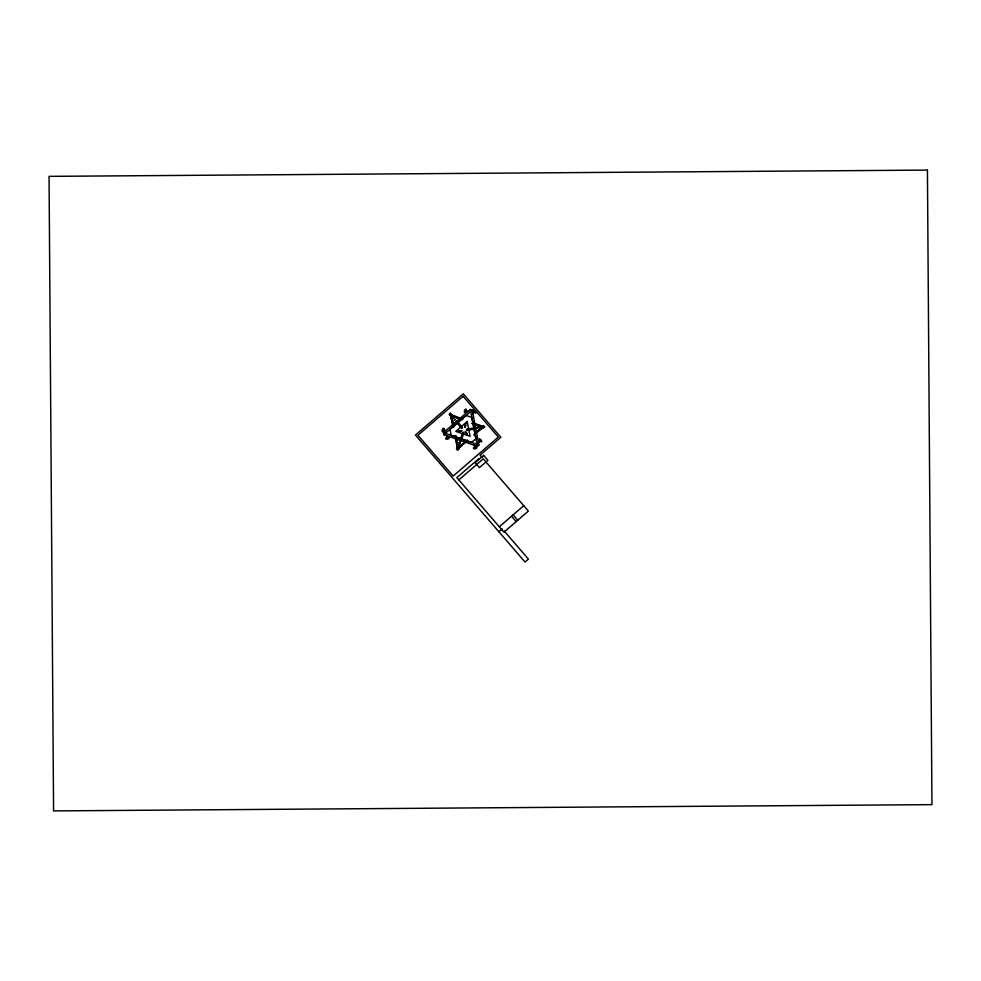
<?xml version="1.0" encoding="UTF-8"?>
<svg xmlns="http://www.w3.org/2000/svg" width="981" height="981" viewBox="0 0 981 981"><rect width="100%" height="100%" fill="white"/><g stroke="black" fill="none" stroke-linecap="round" stroke-linejoin="round"><path stroke-width="1.47" d="M480.567 427.765L480.494 426.735M480.678 427.753L480.886 427.655M466.306 441.634L457.526 449.237L464.982 442.296M457.82 449.31L455.454 436.018M474.24 434.068L482.272 427.054L472.315 423.449L482.161 427.25L474.792 433.958M467.41 439.966L458.115 447.839L467.177 440.53M452.069 417.109L452.854 416.435M468.992 429.408L468.354 428.979M468.844 429.494L468.746 429.899M456.153 421.266L456.288 421.168M458.409 447.692L455.883 435.981M459.231 446.441L458.25 446.11L458.85 446.245M453.161 427.422L450.279 414.24L462.774 419.157M459.255 442.823L460.224 443.044M459.243 442.713L459.93 442.738M476.987 428.072L476.938 427.544M457.256 449.09L458.139 449.028L457.305 449.323M458.789 444.54L459.672 444.491L458.838 444.651M458.63 447.716L457.747 447.777L458.581 447.606M459.942 441.082L460.653 441.56L460.089 440.91M475.233 428.133C475.687 428.145 475.147 428.734 475.393 427.924M474.154 445.264L475.086 447.594L474.706 445.46M450.917 415.564L451.8 415.515L450.966 415.674M461.904 427.483L461.193 426.993L461.744 427.642M467.299 429.506L468.109 429.568M479.28 427.79L478.581 427.299L479.194 427.863M481.941 427.054L472.302 423.387M462.603 419.598L451.309 415.417L461.07 419.414L451.235 415.785L453.713 425.766M451.505 415.711L453.565 425.828M450.353 414.546L453.602 427.324L451.468 415.466M465.19 427.152L465.068 426.551M465.399 425.582L465.117 426.22M465.068 427.422L465.276 426.735M466.233 423.216L466.134 423.608M465.117 426.061L465.46 425.411M462.995 433.406L462.492 433.982M465.166 425.877L465.57 424.896L465.276 426.306M465.362 425.975L465.668 424.969L465.239 426.122M443.829 434.681L472.278 410.132L478.924 445.031L477.379 446.367L443.829 434.681L443.437 432.67L470.34 409.457L472.278 410.132M460.432 439.218L462.885 432.167L464.001 432.547L461.548 439.598M477.379 446.367L470.34 409.457M457.526 449.151L455.049 436.091M455 419.733L454.399 420.04L455.184 419.353M450.021 414.056L450.684 414.632L449.972 414.154M453.43 417.832L453.921 418.568L453.357 417.918M461.144 427.103L461.769 427.667M472.989 413.847L474.546 411.861L472.879 413.259M478.495 442.676L480.052 440.69L478.385 442.088M482.26 426.686L483.608 425.521L484.773 426.87L483.425 428.035C480.408 424.675 482.726 428.955 482.125 426.612M478.593 458.85L456.852 477.612L503.94 532.156L528.367 511.076L483.265 458.826L458.838 479.905M499.292 526.785L523.731 505.693M498.924 531.788L502.321 528.869M474.669 433.884L483.449 426.612M473.823 435.11L483.707 426.931M461.634 430.61L460.592 430.696M461.082 430.818L460.653 431.015M459.844 430.904L459.157 431.015L460.064 430.99M458.47 430.966L460.04 430.757M459.586 430.917L458.924 431.137M459.108 431.162L461.659 430.684M474.436 427.802L466.429 429.335L466.649 430.487L474.657 428.967M478.924 445.031L443.437 432.67M460.199 430.647L460.248 430.831M482.051 427.262L472.241 423.62M468.084 411.382L465.595 411.027L467.63 411.799M445.865 430.561L443.375 430.205L445.411 430.941M459.255 443.044L459.991 443.289M458.372 445.914L459.243 446.208M472.474 422.737L483.658 426.576M483.51 426.993L472.388 423.203M465.35 431.677L466.073 432.474M465.264 431.738L466.367 432.842M466.073 432.486L467.263 433.97L466.784 433.32M465.852 432.646L466.637 433.197M466.478 433.234L466.772 433.798M451.162 415.686L453.357 427.348M457.661 421.953L462.541 427.606L461.646 428.378L456.766 422.737M482.1 457.465L480.101 455.147L500.825 437.268L463.29 393.786L415.454 435.074L525.031 562.039L528.428 559.109L504.246 531.101M513.137 514.829L517.784 520.212M511.53 516.227L516.165 521.598M474.179 445.251L474.804 447.201M446.429 435.601L447.373 437.943L446.993 435.797M455.258 436.104L458.066 447.802L455.773 436.018M480.212 426.919L480.347 427.679M477.269 427.532L477.44 428.427M476.84 427.606L476.999 428.513M473.872 428.059L474.007 428.82M468.795 428.905L468.955 429.801M443.976 428.574L442.897 431.64L442.198 431.395A2.943 2.943 0 0 1 443.277 428.329L443.976 428.574M466.196 409.396L465.117 412.461L464.418 412.228A2.943 2.943 0 0 1 465.497 409.151L466.196 409.396M463.106 396.287L417.955 435.257L453.173 476.055L498.323 437.085L463.106 396.287M450.438 413.185L449.102 414.338L450.254 415.686L451.603 414.522L450.438 413.185M466.085 415.466L449.997 429.359L451.137 435.343L471.554 442.456L475.908 438.703L471.861 417.489L466.085 415.466M474.093 410.254L473.541 410.732L475.662 413.197L476.226 412.719A2.943 2.943 0 0 0 474.093 410.254M467.226 421.487L455.797 431.358L470.058 436.324L467.226 421.487M457.796 447.802L456.459 448.967L457.612 450.304L458.961 449.151L457.784 447.765M479.599 439.083L479.035 439.562L481.156 442.026L481.72 441.548A2.943 2.943 0 0 0 479.599 439.083M483.633 455.405L475.147 462.725L479.402 467.655L487.9 460.334L483.633 455.405M448.857 437.624L445.656 438.237L445.791 438.961A2.943 2.943 0 0 0 448.991 438.36L448.857 437.624M476.57 447.287L473.369 447.888L473.516 448.624A2.943 2.943 0 0 0 476.717 448.01L476.57 447.287M927.425 170.093L49.05 176.359L53.575 810.907L931.95 804.641L927.425 170.093"/></g></svg>
